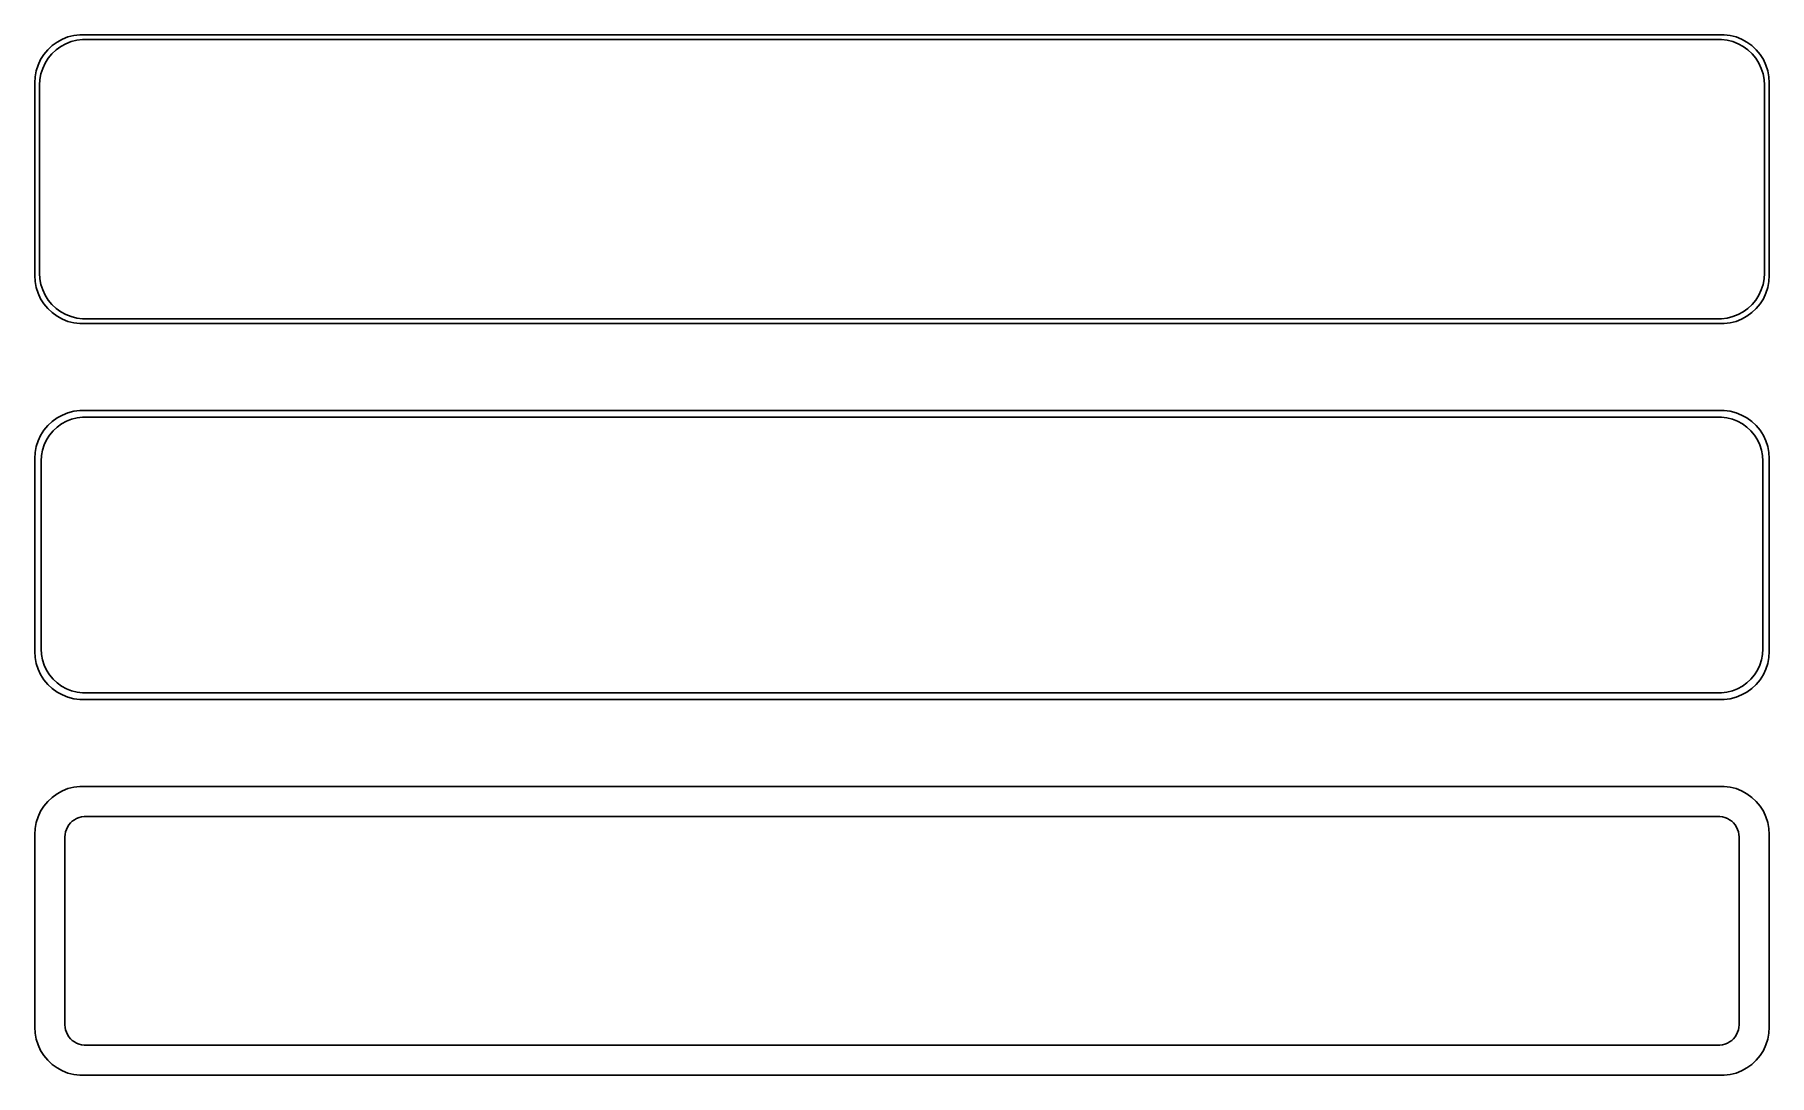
# Model space of a CAD drawing. Header units: metres. Extents: x -90 to 90, y 102 to 210.
import ezdxf

# ---------------------------------------------------------------- set-up
doc = ezdxf.new("R2010")
doc.units = ezdxf.units.M

msp = doc.modelspace()

# ---------------------------------------------------------------- linework, layer by layer
for p, q in [((-88.1871, 208.853), (-88.6448, 208.423)), ((-87.6791, 209.222), (-88.1871, 208.853)), ((-87.1289, 209.524), (-87.6791, 209.222)), ((-87.2952, 208.761), (-86.7724, 209.048)), ((-86.5451, 209.755), (-87.1289, 209.524)), ((-86.7724, 209.048), (-86.2178, 209.268)), ((-85.9369, 209.911), (-86.5451, 209.755)), ((-86.2178, 209.268), (-85.6401, 209.416)), ((-85.3139, 209.99), (-85.9369, 209.911)), ((-85.6401, 209.416), (-85.0482, 209.491)), ((85.3139, 209.99), (-85.3139, 209.99)), ((-85.0482, 209.491), (85.0482, 209.491)), ((85.0482, 209.491), (85.6401, 209.416)), ((85.9369, 209.911), (85.3139, 209.99)), ((85.6401, 209.416), (86.2178, 209.268)), ((86.5451, 209.755), (85.9369, 209.911)), ((86.2178, 209.268), (86.7724, 209.048)), ((87.1289, 209.524), (86.5451, 209.755)), ((86.7724, 209.048), (87.2952, 208.761)), ((87.6791, 209.222), (87.1289, 209.524)), ((88.1871, 208.853), (87.6791, 209.222)), ((88.6448, 208.423), (88.1871, 208.853)), ((-89.3815, 207.409), (-89.6489, 206.841)), ((-89.0451, 207.939), (-89.3815, 207.409)), ((-89.1664, 206.499), (-88.9125, 207.038)), ((-88.6448, 208.423), (-89.0451, 207.939)), ((-88.9125, 207.038), (-88.5928, 207.542)), ((-88.5928, 207.542), (-88.2126, 208.002)), ((-88.2126, 208.002), (-87.7778, 208.41)), ((-87.7778, 208.41), (-87.2952, 208.761)), ((87.2952, 208.761), (87.7778, 208.41)), ((87.7778, 208.41), (88.2126, 208.002)), ((88.2126, 208.002), (88.5928, 207.542)), ((88.5928, 207.542), (88.9125, 207.038)), ((89.0451, 207.939), (88.6448, 208.423)), ((88.9125, 207.038), (89.1664, 206.499)), ((89.3815, 207.409), (89.0451, 207.939)), ((89.6489, 206.841), (89.3815, 207.409)), ((-89.9606, 205.627), (-90, 205)), ((-89.8429, 206.243), (-89.9606, 205.627)), ((-89.6489, 206.841), (-89.8429, 206.243)), ((-89.5, 204.75), (-89.4625, 205.345)), ((-89.4625, 205.345), (-89.3508, 205.931)), ((-89.3508, 205.931), (-89.1664, 206.499)), ((89.1664, 206.499), (89.3508, 205.931)), ((89.3508, 205.931), (89.4625, 205.345)), ((89.4625, 205.345), (89.5, 204.75)), ((89.8429, 206.243), (89.6489, 206.841)), ((89.9606, 205.627), (89.8429, 206.243)), ((90, 205), (89.9606, 205.627)), ((-90, 205), (-90, 185)), ((-89.5, 185.25), (-89.5, 204.75)), ((89.5, 204.75), (89.5, 185.25)), ((90, 185), (90, 205)), ((-90, 185), (-89.9606, 184.373)), ((-89.9606, 184.373), (-89.8429, 183.757)), ((-89.8429, 183.757), (-89.6489, 183.159)), ((-89.4625, 184.655), (-89.5, 185.25)), ((-89.3508, 184.069), (-89.4625, 184.655)), ((-89.1664, 183.501), (-89.3508, 184.069)), ((89.3508, 184.069), (89.1664, 183.501)), ((89.4625, 184.655), (89.3508, 184.069)), ((89.5, 185.25), (89.4625, 184.655)), ((89.6489, 183.159), (89.8429, 183.757)), ((89.8429, 183.757), (89.9606, 184.373)), ((89.9606, 184.373), (90, 185)), ((-89.6489, 183.159), (-89.3815, 182.591)), ((-89.3815, 182.591), (-89.0451, 182.061)), ((-88.9125, 182.962), (-89.1664, 183.501)), ((-89.0451, 182.061), (-88.6448, 181.577)), ((-88.5928, 182.458), (-88.9125, 182.962)), ((-88.2126, 181.998), (-88.5928, 182.458)), ((-87.7778, 181.59), (-88.2126, 181.998)), ((88.2126, 181.998), (87.7778, 181.59)), ((88.5928, 182.458), (88.2126, 181.998)), ((88.9125, 182.962), (88.5928, 182.458)), ((88.6448, 181.577), (89.0451, 182.061)), ((89.1664, 183.501), (88.9125, 182.962)), ((89.0451, 182.061), (89.3815, 182.591)), ((89.3815, 182.591), (89.6489, 183.159)), ((-88.6448, 181.577), (-88.1871, 181.147)), ((-88.1871, 181.147), (-87.6791, 180.778)), ((-87.2952, 181.239), (-87.7778, 181.59)), ((-87.6791, 180.778), (-87.1289, 180.476)), ((-86.7724, 180.952), (-87.2952, 181.239)), ((-87.1289, 180.476), (-86.5451, 180.245)), ((-86.2178, 180.732), (-86.7724, 180.952)), ((-86.5451, 180.245), (-85.9369, 180.089)), ((-85.6401, 180.584), (-86.2178, 180.732)), ((-85.9369, 180.089), (-85.3139, 180.01)), ((-85.0482, 180.509), (-85.6401, 180.584)), ((-85.3139, 180.01), (85.3139, 180.01)), ((85.0482, 180.509), (-85.0482, 180.509)), ((85.6401, 180.584), (85.0482, 180.509)), ((85.3139, 180.01), (85.9369, 180.089)), ((86.2178, 180.732), (85.6401, 180.584)), ((85.9369, 180.089), (86.5451, 180.245)), ((86.7724, 180.952), (86.2178, 180.732)), ((86.5451, 180.245), (87.1289, 180.476)), ((87.2952, 181.239), (86.7724, 180.952)), ((87.1289, 180.476), (87.6791, 180.778)), ((87.7778, 181.59), (87.2952, 181.239)), ((87.6791, 180.778), (88.1871, 181.147)), ((88.1871, 181.147), (88.6448, 181.577)), ((-88.6448, 169.423), (-89.0451, 168.939)), ((-88.1871, 169.853), (-88.6448, 169.423)), ((-87.6791, 170.222), (-88.1871, 169.853)), ((-88.0875, 168.884), (-87.6684, 169.278)), ((-87.1289, 170.524), (-87.6791, 170.222)), ((-87.6684, 169.278), (-87.2032, 169.616)), ((-87.2032, 169.616), (-86.6994, 169.893)), ((-86.5451, 170.755), (-87.1289, 170.524)), ((-86.6994, 169.893), (-86.1648, 170.104)), ((-85.9369, 170.911), (-86.5451, 170.755)), ((-86.1648, 170.104), (-85.6079, 170.247)), ((-85.3139, 170.99), (-85.9369, 170.911)), ((-85.6079, 170.247), (-85.0375, 170.319)), ((85.3139, 170.99), (-85.3139, 170.99)), ((-85.0375, 170.319), (85.0375, 170.319)), ((85.0375, 170.319), (85.6079, 170.247)), ((85.9369, 170.911), (85.3139, 170.99)), ((85.6079, 170.247), (86.1648, 170.104)), ((86.5451, 170.755), (85.9369, 170.911)), ((86.1648, 170.104), (86.6994, 169.893)), ((87.1289, 170.524), (86.5451, 170.755)), ((86.6994, 169.893), (87.2032, 169.616)), ((87.6791, 170.222), (87.1289, 170.524)), ((87.2032, 169.616), (87.6684, 169.278)), ((87.6684, 169.278), (88.0875, 168.884)), ((88.1871, 169.853), (87.6791, 170.222)), ((88.6448, 169.423), (88.1871, 169.853)), ((89.0451, 168.939), (88.6448, 169.423)), ((-89.6489, 167.841), (-89.8429, 167.243)), ((-89.3815, 168.409), (-89.6489, 167.841)), ((-89.0451, 168.939), (-89.3815, 168.409)), ((-89.1846, 166.889), (-89.0069, 167.435)), ((-89.0069, 167.435), (-88.7621, 167.956)), ((-88.7621, 167.956), (-88.454, 168.441)), ((-88.454, 168.441), (-88.0875, 168.884)), ((88.0875, 168.884), (88.454, 168.441)), ((88.454, 168.441), (88.7621, 167.956)), ((88.7621, 167.956), (89.0069, 167.435)), ((89.0069, 167.435), (89.1846, 166.889)), ((89.3815, 168.409), (89.0451, 168.939)), ((89.6489, 167.841), (89.3815, 168.409)), ((89.8429, 167.243), (89.6489, 167.841)), ((-89.9606, 166.627), (-90, 166)), ((-90, 166), (-90, 146)), ((-89.8429, 167.243), (-89.9606, 166.627)), ((-89.3284, 165.75), (-89.2923, 166.324)), ((-89.3284, 146.25), (-89.3284, 165.75)), ((-89.2923, 166.324), (-89.1846, 166.889)), ((89.1846, 166.889), (89.2923, 166.324)), ((89.2923, 166.324), (89.3284, 165.75)), ((89.3284, 165.75), (89.3284, 146.25)), ((89.9606, 166.627), (89.8429, 167.243)), ((90, 166), (89.9606, 166.627)), ((90, 146), (90, 166)), ((-90, 146), (-89.9606, 145.373)), ((-89.2923, 145.676), (-89.3284, 146.25)), ((89.3284, 146.25), (89.2923, 145.676)), ((89.9606, 145.373), (90, 146)), ((-89.9606, 145.373), (-89.8429, 144.757)), ((-89.8429, 144.757), (-89.6489, 144.159)), ((-89.6489, 144.159), (-89.3815, 143.591)), ((-89.1846, 145.111), (-89.2923, 145.676)), ((-89.0069, 144.565), (-89.1846, 145.111)), ((-88.7621, 144.044), (-89.0069, 144.565)), ((-88.454, 143.559), (-88.7621, 144.044)), ((88.7621, 144.044), (88.454, 143.559)), ((89.0069, 144.565), (88.7621, 144.044)), ((89.1846, 145.111), (89.0069, 144.565)), ((89.2923, 145.676), (89.1846, 145.111)), ((89.3815, 143.591), (89.6489, 144.159)), ((89.6489, 144.159), (89.8429, 144.757)), ((89.8429, 144.757), (89.9606, 145.373)), ((-89.3815, 143.591), (-89.0451, 143.061)), ((-89.0451, 143.061), (-88.6448, 142.577)), ((-88.6448, 142.577), (-88.1871, 142.147)), ((-88.0875, 143.116), (-88.454, 143.559)), ((-87.6684, 142.722), (-88.0875, 143.116)), ((-87.2032, 142.384), (-87.6684, 142.722)), ((-86.6994, 142.107), (-87.2032, 142.384)), ((87.2032, 142.384), (86.6994, 142.107)), ((87.6684, 142.722), (87.2032, 142.384)), ((88.0875, 143.116), (87.6684, 142.722)), ((88.454, 143.559), (88.0875, 143.116)), ((88.1871, 142.147), (88.6448, 142.577)), ((88.6448, 142.577), (89.0451, 143.061)), ((89.0451, 143.061), (89.3815, 143.591)), ((-88.1871, 142.147), (-87.6791, 141.778)), ((-87.6791, 141.778), (-87.1289, 141.476)), ((-87.1289, 141.476), (-86.5451, 141.245)), ((-86.1648, 141.896), (-86.6994, 142.107)), ((-86.5451, 141.245), (-85.9369, 141.089)), ((-85.6079, 141.753), (-86.1648, 141.896)), ((-85.9369, 141.089), (-85.3139, 141.01)), ((-85.0375, 141.681), (-85.6079, 141.753)), ((-85.3139, 141.01), (85.3139, 141.01)), ((85.0375, 141.681), (-85.0375, 141.681)), ((85.6079, 141.753), (85.0375, 141.681)), ((85.3139, 141.01), (85.9369, 141.089)), ((86.1648, 141.896), (85.6079, 141.753)), ((85.9369, 141.089), (86.5451, 141.245)), ((86.6994, 142.107), (86.1648, 141.896)), ((86.5451, 141.245), (87.1289, 141.476)), ((87.1289, 141.476), (87.6791, 141.778)), ((87.6791, 141.778), (88.1871, 142.147)), ((-87.1289, 131.524), (-87.6791, 131.222)), ((-86.5451, 131.755), (-87.1289, 131.524)), ((-85.9369, 131.911), (-86.5451, 131.755)), ((-85.3139, 131.99), (-85.9369, 131.911)), ((85.3139, 131.99), (-85.3139, 131.99)), ((85.9369, 131.911), (85.3139, 131.99)), ((86.5451, 131.755), (85.9369, 131.911)), ((87.1289, 131.524), (86.5451, 131.755)), ((87.6791, 131.222), (87.1289, 131.524)), ((-89.0451, 129.939), (-89.3815, 129.409)), ((-88.6448, 130.423), (-89.0451, 129.939)), ((-88.1871, 130.853), (-88.6448, 130.423)), ((-87.6791, 131.222), (-88.1871, 130.853)), ((88.1871, 130.853), (87.6791, 131.222)), ((88.6448, 130.423), (88.1871, 130.853)), ((89.0451, 129.939), (88.6448, 130.423)), ((89.3815, 129.409), (89.0451, 129.939)), ((-89.8429, 128.243), (-89.9606, 127.627)), ((-89.6489, 128.841), (-89.8429, 128.243)), ((-89.3815, 129.409), (-89.6489, 128.841)), ((-86.5987, 127.766), (-86.4567, 127.99)), ((-86.4567, 127.99), (-86.2879, 128.194)), ((-86.2879, 128.194), (-86.0947, 128.375)), ((-86.0947, 128.375), (-85.8804, 128.531)), ((-85.8804, 128.531), (-85.6482, 128.659)), ((-85.6482, 128.659), (-85.4019, 128.756)), ((-85.4019, 128.756), (-85.1453, 128.822)), ((-85.1453, 128.822), (-84.8825, 128.855)), ((-84.8825, 128.855), (84.8825, 128.855)), ((84.8825, 128.855), (85.1453, 128.822)), ((85.1453, 128.822), (85.4019, 128.756)), ((85.4019, 128.756), (85.6482, 128.659)), ((85.6482, 128.659), (85.8804, 128.531)), ((85.8804, 128.531), (86.0947, 128.375)), ((86.0947, 128.375), (86.2879, 128.194)), ((86.2879, 128.194), (86.4567, 127.99)), ((86.4567, 127.99), (86.5987, 127.766)), ((89.6489, 128.841), (89.3815, 129.409)), ((89.8429, 128.243), (89.6489, 128.841)), ((89.9606, 127.627), (89.8429, 128.243)), ((-89.9606, 127.627), (-90, 127)), ((-90, 127), (-90, 107)), ((-86.8596, 126.75), (-86.843, 127.014)), ((-86.8596, 107.25), (-86.8596, 126.75)), ((-86.843, 127.014), (-86.7934, 127.275)), ((-86.7934, 127.275), (-86.7115, 127.527)), ((-86.7115, 127.527), (-86.5987, 127.766)), ((86.5987, 127.766), (86.7115, 127.527)), ((86.7115, 127.527), (86.7934, 127.275)), ((86.7934, 127.275), (86.843, 127.014)), ((86.843, 127.014), (86.8596, 126.75)), ((86.8596, 126.75), (86.8596, 107.25)), ((90, 127), (89.9606, 127.627)), ((90, 107), (90, 127)), ((-90, 107), (-89.9606, 106.373)), ((-89.9606, 106.373), (-89.8429, 105.757)), ((-86.843, 106.986), (-86.8596, 107.25)), ((-86.7934, 106.725), (-86.843, 106.986)), ((-86.7115, 106.473), (-86.7934, 106.725)), ((-86.5987, 106.234), (-86.7115, 106.473)), ((-86.4567, 106.01), (-86.5987, 106.234)), ((86.5987, 106.234), (86.4567, 106.01)), ((86.7115, 106.473), (86.5987, 106.234)), ((86.7934, 106.725), (86.7115, 106.473)), ((86.843, 106.986), (86.7934, 106.725)), ((86.8596, 107.25), (86.843, 106.986)), ((89.8429, 105.757), (89.9606, 106.373)), ((89.9606, 106.373), (90, 107)), ((-89.8429, 105.757), (-89.6489, 105.159)), ((-89.6489, 105.159), (-89.3815, 104.591)), ((-89.3815, 104.591), (-89.0451, 104.061)), ((-86.2879, 105.806), (-86.4567, 106.01)), ((-86.0947, 105.625), (-86.2879, 105.806)), ((-85.8804, 105.469), (-86.0947, 105.625)), ((-85.6482, 105.341), (-85.8804, 105.469)), ((-85.4019, 105.244), (-85.6482, 105.341)), ((-85.1453, 105.178), (-85.4019, 105.244)), ((-84.8825, 105.145), (-85.1453, 105.178)), ((84.8825, 105.145), (-84.8825, 105.145)), ((85.1453, 105.178), (84.8825, 105.145)), ((85.4019, 105.244), (85.1453, 105.178)), ((85.6482, 105.341), (85.4019, 105.244)), ((85.8804, 105.469), (85.6482, 105.341)), ((86.0947, 105.625), (85.8804, 105.469)), ((86.2879, 105.806), (86.0947, 105.625)), ((86.4567, 106.01), (86.2879, 105.806)), ((89.0451, 104.061), (89.3815, 104.591)), ((89.3815, 104.591), (89.6489, 105.159)), ((89.6489, 105.159), (89.8429, 105.757)), ((-89.0451, 104.061), (-88.6448, 103.577)), ((-88.6448, 103.577), (-88.1871, 103.147)), ((-88.1871, 103.147), (-87.6791, 102.778)), ((-87.6791, 102.778), (-87.1289, 102.476)), ((87.1289, 102.476), (87.6791, 102.778)), ((87.6791, 102.778), (88.1871, 103.147)), ((88.1871, 103.147), (88.6448, 103.577)), ((88.6448, 103.577), (89.0451, 104.061)), ((-87.1289, 102.476), (-86.5451, 102.245)), ((-86.5451, 102.245), (-85.9369, 102.089)), ((-85.9369, 102.089), (-85.3139, 102.01)), ((-85.3139, 102.01), (85.3139, 102.01)), ((85.3139, 102.01), (85.9369, 102.089)), ((85.9369, 102.089), (86.5451, 102.245)), ((86.5451, 102.245), (87.1289, 102.476))]:
    msp.add_line(p, q)

doc.saveas('drawing.dxf')
